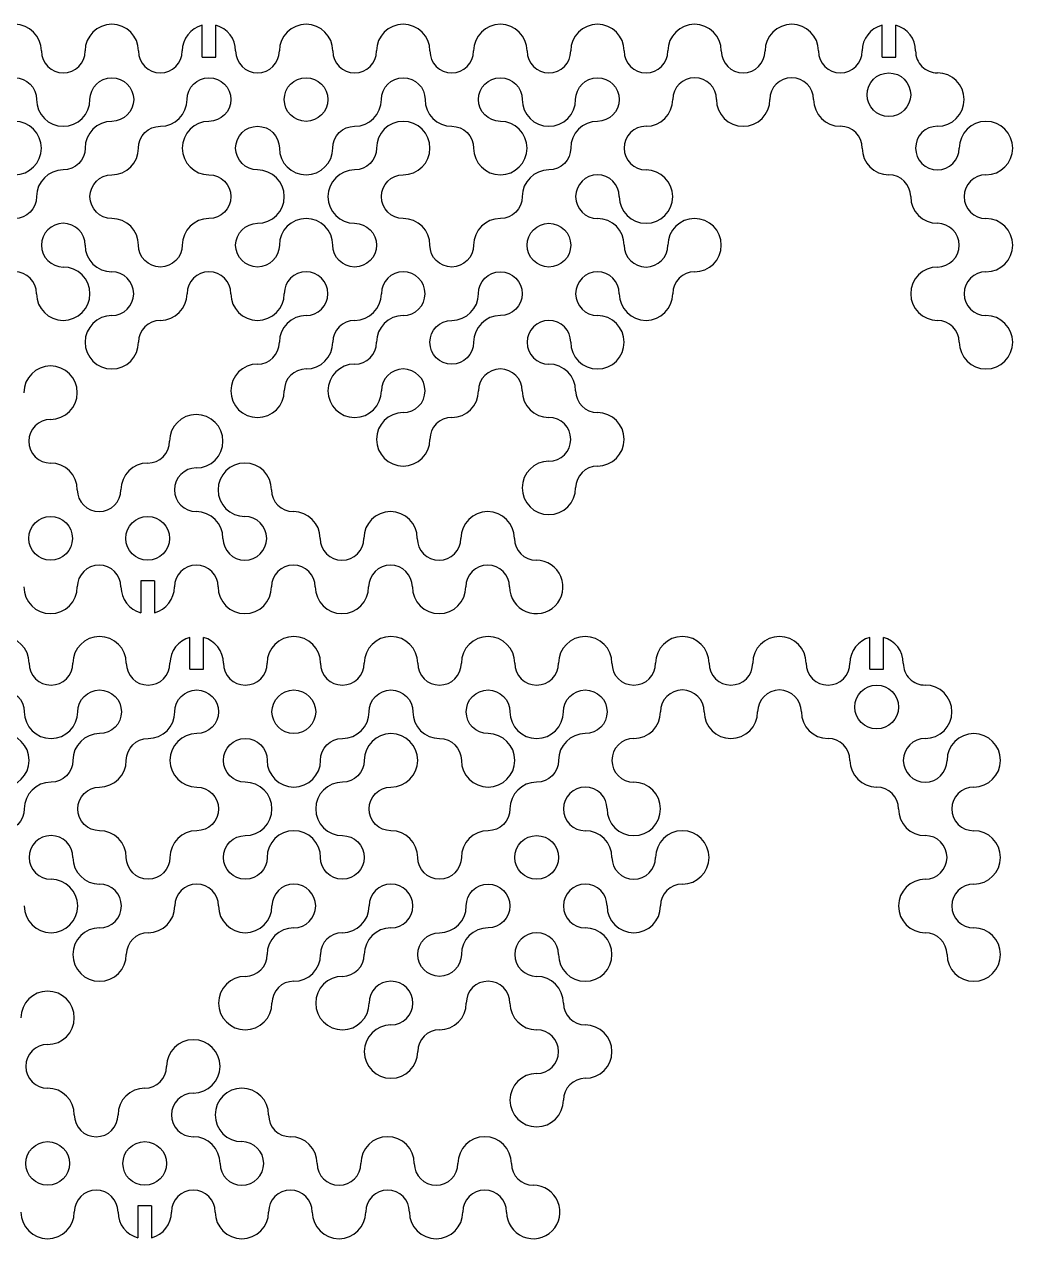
# Model space of a CAD drawing. Header units: millimetres. Extents: x -36 to 1091, y 109 to 1162.
# Drawn here: x 597 to 1091, y 109 to 716 of the extents above; entities that cross this region are included whole.
import ezdxf

# ---------------------------------------------------------------- set-up
doc = ezdxf.new("R2010")
doc.units = ezdxf.units.MM
doc.layers.add('Externo1', color=5, linetype='Continuous')
doc.layers.add('Interno1', color=1, linetype='Continuous')

msp = doc.modelspace()

# ---------------------------------------------------------------- linework, layer by layer
at = {"layer": 'Externo1', "color": 3}
for p, q in [((685.68357, 699.32351), (685.68357, 715.25769)), ((692.48357, 699.32351), (692.48357, 715.25769)), ((1025.30621, 699.32351), (1025.30621, 715.25769)), ((1032.10621, 699.32351), (1032.10621, 715.25769)), ((685.68357, 699.32351), (692.48357, 699.32351)), ((1025.30621, 699.32351), (1032.10621, 699.32351)), ((655.08447, 437.59945), (655.08447, 421.66527)), ((661.88447, 437.59945), (655.08447, 437.59945)), ((661.88447, 437.59945), (661.88447, 421.66527)), ((679.56451, 393.3714), (679.56451, 409.30559)), ((686.36451, 393.3714), (686.36451, 409.30559)), ((1019.18715, 393.3714), (1019.18715, 409.30559)), ((1025.98715, 393.3714), (1025.98715, 409.30559)), ((679.56451, 393.3714), (686.36451, 393.3714)), ((1019.18715, 393.3714), (1025.98715, 393.3714)), ((653.61151, 125.22157), (653.61151, 109.28738)), ((660.41151, 125.22157), (653.61151, 125.22157)), ((660.41151, 125.22157), (660.41151, 109.28738))]:
    msp.add_line(p, q, dxfattribs=at)
at = {"layer": 'Externo1'}
for centre, radius, start, end in [((592.04853, 702.35585), 13.34232, 0, 180), ((640.56605, 702.35585), 13.34232, 0, 180), ((689.08357, 702.35585), 13.34232, 104.76341041, 180), ((689.08357, 702.35585), 13.34232, 0, 75.23658959), ((737.60109, 702.35585), 13.34232, 360, 180), ((786.11861, 702.35585), 13.34232, 0, 180), ((834.63613, 702.35585), 13.34232, 0, 180), ((883.15365, 702.35585), 13.34232, 0, 180), ((931.67117, 702.35585), 13.34232, 0, 180), ((980.18869, 702.35585), 13.34232, 0, 180), ((1028.70621, 702.35585), 13.34232, 104.76341041, 180), ((1028.70621, 702.35585), 13.34232, 0, 75.23658959), ((616.30729, 702.35585), 10.91644, 180, 0), ((664.82481, 702.35585), 10.91644, 180, 0), ((713.34233, 702.35585), 10.91644, 180, 0), ((761.85985, 702.35585), 10.91644, 180, 0), ((810.37737, 702.35585), 10.91644, 180, 0), ((858.89489, 702.35585), 10.91644, 180, 0), ((907.41241, 702.35585), 10.91644, 180, 0), ((955.92993, 702.35585), 10.91644, 180, 0), ((1004.44745, 702.35585), 10.91644, 180, 0), ((1052.96497, 702.35585), 10.91644, 180, 270.01322108), ((931.67117, 678.09709), 10.91644, 0, 180), ((980.18869, 678.09709), 10.91644, 0, 180), ((1052.96497, 678.09709), 13.34232, 270, 89.98918275), ((907.41241, 678.09709), 13.34232, 270, 0), ((955.92993, 678.09709), 13.34232, 180, 0), ((1004.44745, 678.09709), 13.34232, 180, 270), ((907.41241, 653.83833), 10.91644, 90, 180), ((1004.44745, 653.83833), 10.91644, 360, 90), ((1052.96497, 653.83833), 10.91644, 90.00000001, 0), ((1077.22373, 653.83833), 13.34232, 270, 180), ((907.41241, 653.83833), 10.91644, 180, 270), ((1028.70621, 653.83833), 13.34232, 180, 270), ((883.15365, 629.57957), 10.91644, 90, 180), ((883.15365, 629.57957), 10.91644, 0, 90), ((907.41241, 629.57957), 13.34232, 180, 90), ((1028.70621, 629.57957), 10.91644, 0, 90), ((1077.22373, 629.57957), 10.91644, 90, 270), ((883.15365, 629.57957), 10.91644, 180, 270), ((1052.96497, 629.57957), 13.34232, 180, 269.99999421), ((616.30729, 605.32081), 10.91644, 0, 270), ((883.15365, 605.32081), 13.34232, 0, 90), ((931.67117, 605.32081), 13.34232, 270, 180), ((1052.96497, 605.32081), 10.91644, 270.00000612, 89.99999388), ((1077.22373, 605.32081), 13.34232, 270, 90), ((640.56605, 605.32081), 13.34232, 180, 270), ((907.41241, 605.32081), 10.91644, 180, 270), ((907.41241, 605.32081), 10.91644, 270, 0), ((592.04853, 581.06205), 10.91644, 0, 180), ((616.30729, 581.06205), 13.34232, 180, 90), ((640.56605, 581.06205), 10.91644, 270, 90), ((689.08357, 581.06205), 10.91644, 0, 180), ((737.60109, 581.06205), 10.91644, 270, 180), ((786.11861, 581.06205), 10.91644, 270, 180), ((883.15365, 581.06205), 10.91644, 90, 180), ((883.15365, 581.06205), 10.91644, 0, 90), ((931.67117, 581.06205), 10.91644, 90, 180), ((1052.96497, 581.06205), 13.34232, 90.00000581, 269.99999998), ((1077.22373, 581.06205), 10.91644, 90, 270), ((664.82481, 581.06205), 13.34232, 270, 0), ((713.34233, 581.06205), 13.34232, 180, 0), ((761.85985, 581.06205), 13.34232, 270, 0), ((883.15365, 581.06205), 10.91644, 180, 270), ((907.41241, 581.06205), 13.34232, 180, 0), ((640.56605, 556.80329), 13.34232, 90, 0), ((664.82481, 556.80329), 10.91644, 90, 180), ((737.60109, 556.80329), 13.34232, 90, 180), ((761.85985, 556.80329), 10.91644, 90, 180), ((786.11861, 556.80329), 13.34232, 90, 180), ((858.89489, 556.80329), 10.91644, 90, 180), ((858.89489, 556.80329), 10.91644, 0, 90), ((883.15365, 556.80329), 13.34232, 180, 90), ((1052.96497, 556.80329), 10.91644, 0, 90), ((1077.22373, 556.80329), 13.34232, 180, 90), ((713.34233, 556.80329), 10.91644, 270, 0), ((737.60109, 556.80329), 13.34232, 270, 0), ((761.85985, 556.80329), 10.91644, 270, 0), ((858.89489, 556.80329), 10.91644, 180, 270), ((609.96695, 531.60215), 13.34232, 270, 180), ((713.34233, 532.54453), 13.34232, 90, 0), ((737.60109, 532.54453), 10.91644, 90, 180), ((761.85985, 532.54453), 13.34232, 90, 0), ((786.11861, 532.54453), 10.91644, 90, 180), ((786.11861, 532.54453), 10.91644, 0, 90), ((834.63613, 532.54453), 10.91644, 90, 180), ((834.63613, 532.54453), 10.91644, 0, 90), ((858.89489, 532.54453), 13.34232, 0, 90), ((786.11861, 532.54453), 10.91644, 270, 0), ((810.37737, 532.54453), 13.34232, 270, 0), ((858.89489, 532.54453), 13.34232, 180, 270), ((883.15365, 532.54453), 10.91644, 180, 270), ((609.96695, 507.34339), 10.91644, 90, 270), ((682.74323, 507.34339), 13.34232, 270, 180), ((786.11861, 508.28577), 13.34232, 90, 0), ((810.37737, 508.28577), 10.91644, 90, 180), ((858.89489, 508.28577), 10.91644, 270, 90), ((883.15365, 508.28577), 13.34232, 270, 90), ((658.48447, 507.34339), 10.91644, 270, 0), ((609.96695, 483.08463), 13.34232, 0, 90), ((658.48447, 483.08463), 13.34232, 90, 180), ((682.74323, 483.08463), 10.91644, 90, 270), ((707.00199, 483.08463), 13.34232, 0, 270), ((858.89489, 484.02701), 13.34232, 90, 0), ((883.15365, 484.02701), 10.91644, 90, 180), ((634.22571, 483.08463), 10.91644, 180, 0), ((731.26075, 483.08463), 10.91644, 180, 270), ((682.74323, 458.82587), 13.34232, 0, 90), ((707.00199, 458.82587), 10.91644, 180, 90), ((731.26075, 458.82587), 13.34232, 0, 90), ((779.77827, 458.82587), 13.34232, 0, 180), ((828.29579, 458.82587), 13.34232, 0, 180), ((755.51951, 458.82587), 10.91644, 180, 0), ((804.03703, 458.82587), 10.91644, 180, 0), ((852.55455, 458.82587), 10.91644, 180, 270), ((634.22571, 434.56711), 10.91644, 0, 180), ((682.74323, 434.56711), 10.91644, 0, 180), ((731.26075, 434.56711), 10.91644, 360, 180), ((779.77827, 434.56711), 10.91644, 0, 180), ((828.29579, 434.56711), 10.91644, 0.00000014, 180.00000014), ((852.55455, 434.56711), 13.34232, 179.9999975, 90), ((609.96695, 434.56711), 13.34232, 180, 0), ((658.48447, 434.56711), 13.34232, 180, 255.23658959), ((658.48447, 434.56711), 13.34232, 284.76341041, 0), ((707.00199, 434.56711), 13.34232, 180, 0), ((755.51951, 434.56711), 13.34232, 180, 0), ((804.03703, 434.56711), 13.34232, 180, 0), ((585.92947, 396.40375), 13.34232, 0, 180), ((634.44699, 396.40375), 13.34232, 0, 180), ((682.96451, 396.40375), 13.34232, 104.76341041, 180), ((682.96451, 396.40375), 13.34232, 0, 75.23658959), ((731.48203, 396.40375), 13.34232, 360, 180), ((779.99955, 396.40375), 13.34232, 0, 180), ((828.51707, 396.40375), 13.34232, 0, 180), ((877.03459, 396.40375), 13.34232, 0, 180), ((925.55211, 396.40375), 13.34232, 0, 180), ((974.06963, 396.40375), 13.34232, 0, 180), ((1022.58715, 396.40375), 13.34232, 104.76341041, 180), ((1022.58715, 396.40375), 13.34232, 0, 75.23658959), ((610.18823, 396.40375), 10.91644, 180, 0), ((658.70575, 396.40375), 10.91644, 180, 0), ((707.22327, 396.40375), 10.91644, 180, 0), ((755.74079, 396.40375), 10.91644, 180, 0), ((804.25831, 396.40375), 10.91644, 180, 0), ((852.77583, 396.40375), 10.91644, 180, 0), ((901.29335, 396.40375), 10.91644, 180, 0), ((949.81087, 396.40375), 10.91644, 180, 0), ((998.32839, 396.40375), 10.91644, 180, 0), ((1046.84591, 396.40375), 10.91644, 180, 270.01322108), ((925.55211, 372.14499), 10.91644, 0, 180), ((974.06963, 372.14499), 10.91644, 0, 180), ((1046.84591, 372.14499), 13.34232, 270, 89.98918275), ((901.29335, 372.14499), 13.34232, 270, 0), ((949.81087, 372.14499), 13.34232, 180, 0), ((998.32839, 372.14499), 13.34232, 180, 270), ((901.29335, 347.88623), 10.91644, 90, 180), ((998.32839, 347.88623), 10.91644, 360, 90), ((1046.84591, 347.88623), 10.91644, 90.00000001, 0), ((1071.10467, 347.88623), 13.34232, 270, 180), ((901.29335, 347.88623), 10.91644, 180, 270), ((1022.58715, 347.88623), 13.34232, 180, 270), ((877.03459, 323.62747), 10.91644, 90, 180), ((877.03459, 323.62747), 10.91644, 0, 90), ((901.29335, 323.62747), 13.34232, 180, 90), ((1022.58715, 323.62747), 10.91644, 0, 90), ((1071.10467, 323.62747), 10.91644, 90, 270), ((877.03459, 323.62747), 10.91644, 180, 270), ((1046.84591, 323.62747), 13.34232, 180, 269.99999421), ((610.18823, 299.36871), 10.91644, 0, 270), ((877.03459, 299.36871), 13.34232, 0, 90), ((925.55211, 299.36871), 13.34232, 270, 180), ((1046.84591, 299.36871), 10.91644, 270.00000612, 89.99999388), ((1071.10467, 299.36871), 13.34232, 270, 90), ((634.44699, 299.36871), 13.34232, 180, 270), ((901.29335, 299.36871), 10.91644, 180, 270), ((901.29335, 299.36871), 10.91644, 270, 0), ((610.18823, 275.10995), 13.34232, 180, 90), ((634.44699, 275.10995), 10.91644, 270, 90), ((682.96451, 275.10995), 10.91644, 0, 180), ((731.48203, 275.10995), 10.91644, 270, 180), ((779.99955, 275.10995), 10.91644, 270, 180), ((877.03459, 275.10995), 10.91644, 90, 180), ((877.03459, 275.10995), 10.91644, 0, 90), ((925.55211, 275.10995), 10.91644, 90, 180), ((1046.84591, 275.10995), 13.34232, 90.00000581, 269.99999998), ((1071.10467, 275.10995), 10.91644, 90, 270), ((658.70575, 275.10995), 13.34232, 270, 0), ((707.22327, 275.10995), 13.34232, 180, 0), ((755.74079, 275.10995), 13.34232, 270, 0), ((877.03459, 275.10995), 10.91644, 180, 270), ((901.29335, 275.10995), 13.34232, 180, 0), ((634.44699, 250.85119), 13.34232, 90, 0), ((658.70575, 250.85119), 10.91644, 90, 180), ((731.48203, 250.85119), 13.34232, 90, 180), ((755.74079, 250.85119), 10.91644, 90, 180), ((779.99955, 250.85119), 13.34232, 90, 180), ((852.77583, 250.85119), 10.91644, 90, 180), ((852.77583, 250.85119), 10.91644, 0, 90), ((877.03459, 250.85119), 13.34232, 180, 90), ((1046.84591, 250.85119), 10.91644, 0, 90), ((1071.10467, 250.85119), 13.34232, 180, 90), ((707.22327, 250.85119), 10.91644, 270, 0), ((731.48203, 250.85119), 13.34232, 270, 0), ((755.74079, 250.85119), 10.91644, 270, 0), ((852.77583, 250.85119), 10.91644, 180, 270), ((707.22327, 226.59243), 13.34232, 90, 0), ((731.48203, 226.59243), 10.91644, 90, 180), ((755.74079, 226.59243), 13.34232, 90, 0), ((779.99955, 226.59243), 10.91644, 90, 180), ((779.99955, 226.59243), 10.91644, 0, 90), ((828.51707, 226.59243), 10.91644, 90, 180), ((828.51707, 226.59243), 10.91644, 0, 90), ((852.77583, 226.59243), 13.34232, 0, 90), ((608.49399, 219.22426), 13.34232, 270, 180), ((779.99955, 226.59243), 10.91644, 270, 0), ((804.25831, 226.59243), 13.34232, 270, 0), ((852.77583, 226.59243), 13.34232, 180, 270), ((877.03459, 226.59243), 10.91644, 180, 270), ((779.99955, 202.33367), 13.34232, 90, 0), ((804.25831, 202.33367), 10.91644, 90, 180), ((852.77583, 202.33367), 10.91644, 270, 90), ((877.03459, 202.33367), 13.34232, 270, 90), ((681.27027, 194.9655), 13.34232, 270, 180), ((608.49399, 194.9655), 10.91644, 90, 270), ((657.01151, 194.9655), 10.91644, 270, 0), ((852.77583, 178.07491), 13.34232, 90, 0), ((877.03459, 178.07491), 10.91644, 90, 180), ((608.49399, 170.70674), 13.34232, 0, 90), ((657.01151, 170.70674), 13.34232, 90, 180), ((705.52903, 170.70674), 13.34232, 0, 270), ((681.27027, 170.70674), 10.91644, 90, 270), ((632.75275, 170.70674), 10.91644, 180, 0), ((729.78779, 170.70674), 10.91644, 180, 270), ((681.27027, 146.44798), 13.34232, 0, 90), ((729.78779, 146.44798), 13.34232, 0, 90), ((778.30531, 146.44798), 13.34232, 0, 180), ((826.82283, 146.44798), 13.34232, 0, 180), ((705.52903, 146.44798), 10.91644, 180, 90), ((754.04655, 146.44798), 10.91644, 180, 0), ((802.56407, 146.44798), 10.91644, 180, 0), ((851.08159, 146.44798), 10.91644, 180, 270), ((851.08159, 122.18922), 13.34232, 179.9999975, 90), ((632.75275, 122.18922), 10.91644, 0, 180), ((681.27027, 122.18922), 10.91644, 0, 180), ((729.78779, 122.18922), 10.91644, 360, 180), ((778.30531, 122.18922), 10.91644, 0, 180), ((826.82283, 122.18922), 10.91644, 0.00000014, 180.00000014), ((608.49399, 122.18922), 13.34232, 180, 0), ((657.01151, 122.18922), 13.34232, 180, 255.23658959), ((657.01151, 122.18922), 13.34232, 284.76341041, 0), ((705.52903, 122.18922), 13.34232, 180, 0), ((754.04655, 122.18922), 13.34232, 180, 0), ((802.56407, 122.18922), 13.34232, 180, 0)]:
    msp.add_arc(centre, radius, start, end, dxfattribs=at)
at = {"layer": 'Interno1'}
for points in [[(616.30729, 642.92189, 0.414213562), (602.96497, 629.57957, -1), (581.13209, 629.57957, 0.414213562), (567.78977, 642.92189, -2.414213562), (578.70621, 653.83833, 2.414213562), (592.04853, 667.18065, -2.414213562), (602.96497, 678.09709, 1), (629.64961, 678.09709, -2.414213562), (640.56605, 667.18065, 0.414213562), (627.22373, 653.83833, -0.414213562)], [(689.08357, 618.66313, 0.414213562), (675.74125, 605.32081, -1), (653.90837, 605.32081, 0.414213562), (640.56605, 618.66313, -1), (640.56605, 640.49601, 0.414213562), (653.90837, 653.83833, -0.414213562), (664.82481, 664.75477, 0.414213562), (678.16713, 678.09709, -2.414213562), (689.08357, 667.18065, 1), (689.08357, 640.49601, -1)], [(834.63613, 618.66313, 0.414213562), (821.29381, 605.32081, -1), (799.46093, 605.32081, 0.414213562), (786.11861, 618.66313, -1), (786.11861, 640.49601, 2.414213562), (772.77629, 653.83833, -0.414213562), (761.85985, 642.92189, 1), (761.85985, 616.23725, -2.414213562), (750.94341, 605.32081, 1), (724.25877, 605.32081, -2.414213562), (713.34233, 616.23725, 1), (713.34233, 642.92189, -2.414213562), (724.25877, 653.83833, 1), (750.94341, 653.83833, -0.414213562), (761.85985, 664.75477, 0.414213562), (775.20217, 678.09709, -1), (797.03505, 678.09709, 0.414213562), (810.37737, 664.75477, -0.414213562), (821.29381, 653.83833, 2.414213562), (834.63613, 667.18065, -0.414213562), (823.71969, 678.09709, -1), (845.55257, 678.09709, 1), (872.23721, 678.09709, -1), (894.07009, 678.09709, -0.414213562), (883.15365, 667.18065, 0.414213562), (869.81133, 653.83833, -0.414213562), (858.89489, 642.92189, 0.414213562), (845.55257, 629.57957, -0.414213562)], [(810.37737, 567.71973, 0.414213562), (823.71969, 581.06205, -0.414213562), (834.63613, 591.97849, -0.414213562), (845.55257, 581.06205, -0.414213562), (834.63613, 570.14561, 0.414213562), (821.29381, 556.80329, -0.414213562), (810.37737, 545.88685, -0.414213562), (799.46093, 556.80329, -0.414213562)], [(610.18823, 336.96979, 0.414213562), (596.84592, 323.62747, -1), (575.01303, 323.62747, 0.414213562), (561.67071, 336.96979, -2.414213562), (572.58716, 347.88623, 2.414213562), (585.92947, 361.22855, -2.414213562), (596.84592, 372.14499, 1), (623.53055, 372.14499, -2.414213562), (634.44699, 361.22855, 0.414213562), (621.10468, 347.88623, -0.414213562)], [(682.96451, 312.71103, 0.414213562), (669.6222, 299.36871, -1), (647.78931, 299.36871, 0.414213562), (634.44699, 312.71103, -1), (634.44699, 334.54391, 0.414213562), (647.78931, 347.88623, -0.414213562), (658.70575, 358.80267, 0.414213562), (672.04807, 372.14499, -2.414213562), (682.96451, 361.22855, 1), (682.96451, 334.54391, -1)], [(828.51707, 312.71103, 0.414213562), (815.17476, 299.36871, -1), (793.34187, 299.36871, 0.414213562), (779.99955, 312.71103, -1), (779.99955, 334.54391, 2.414213562), (766.65724, 347.88623, -0.414213562), (755.74079, 336.96979, 1), (755.74079, 310.28515, -2.414213562), (744.82435, 299.36871, 1), (718.13972, 299.36871, -2.414213562), (707.22327, 310.28515, 1), (707.22327, 336.96979, -2.414213562), (718.13972, 347.88623, 1), (744.82435, 347.88623, -0.414213562), (755.74079, 358.80267, 0.414213562), (769.08311, 372.14499, -1), (790.916, 372.14499, 0.414213562), (804.25831, 358.80267, -0.414213562), (815.17476, 347.88623, 2.414213562), (828.51707, 361.22855, -0.414213562), (817.60063, 372.14499, -1), (839.43352, 372.14499, 1), (866.11815, 372.14499, -1), (887.95104, 372.14499, -0.414213562), (877.03459, 361.22855, 0.414213562), (863.69228, 347.88623, -0.414213562), (852.77583, 336.96979, 0.414213562), (839.43352, 323.62747, -0.414213562)], [(804.25831, 261.76763, 0.414213562), (817.60063, 275.10995, -0.414213562), (828.51707, 286.02639, -0.414213562), (839.43352, 275.10995, -0.414213562), (828.51707, 264.19351, 0.414213562), (815.17476, 250.85119, -0.414213562), (804.25831, 239.93475, -0.414213562), (793.34187, 250.85119, -0.414213562)]]:
    msp.add_lwpolyline(points, format="xyb", close=True, dxfattribs=at)
for centre in [(737.60109, 678.09709), (1028.70621, 680.49293), (858.89489, 605.32081), (609.96695, 458.82587), (658.48447, 458.82587), (731.48203, 372.14499), (1022.58715, 374.54083), (852.77583, 299.36871), (608.49399, 146.44798), (657.01151, 146.44798)]:
    msp.add_circle(centre, 10.91644, dxfattribs=at)

doc.saveas('drawing.dxf')
